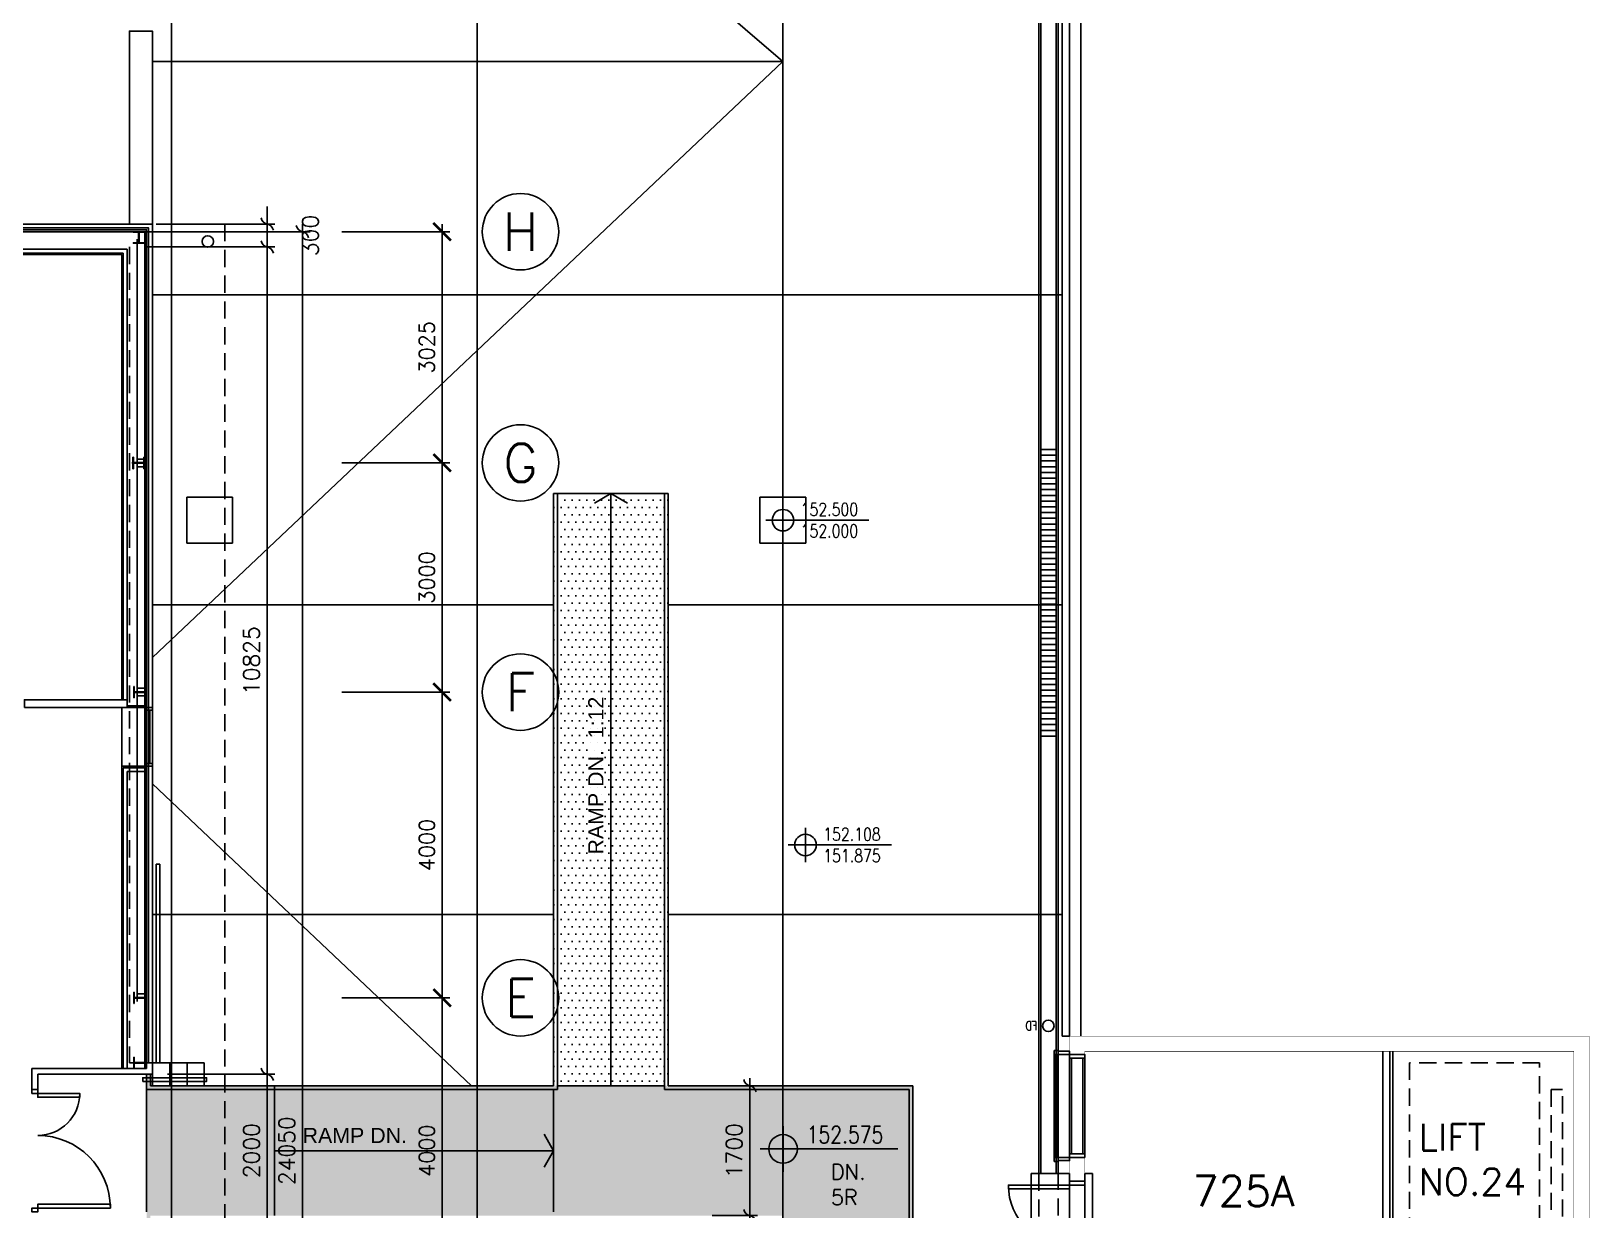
# Model space of a CAD drawing. Header units: millimetres. Extents: x -68474 to 336725, y -113450 to 40976.
# Drawn here: x 188163 to 208494, y -75025 to -59600 of the extents above; entities that cross this region are included whole.
import ezdxf
from ezdxf.enums import TextEntityAlignment as Align

# ---------------------------------------------------------------- set-up
doc = ezdxf.new("R2010")
doc.units = ezdxf.units.MM
doc.header["$LTSCALE"] = 900
for name, pattern in [('s5152a$0$DASHDOT', [1, 0.5, -0.25, 0, -0.25]), ('s5152a$0$DASHED2', [0.375, 0.25, -0.125]), ('s5152a$0$DASHEDX2', [1.5, 1, -0.5]), ('s5152a$0$DOT-CEN5', [2, 1, -0.5, 0, -0.5]), ('s5152a$0$HIDDEN', [0.375, 0.25, -0.125])]:
    doc.linetypes.add(name, pattern=pattern)
for name, color, linetype in [('s5152a$0$11', 7, 'Continuous'), ('s5152a$0$23', 7, 'Continuous'), ('s5152a$0$25', 7, 'Continuous'), ('s5152a$0$30', 7, 'Continuous'), ('s5152a$0$35', 7, 'Continuous'), ('s5152a$0$42', 7, 'Continuous'), ('s5152a$0$45', 7, 'Continuous'), ('s5152a$0$7', 7, 'Continuous'), ('s5152a$0$DIM', 2, 'Continuous'), ('s5152a$0$dry-part', 2, 'Continuous'), ('s5152a$0$FOOT', 1, 's5152a$0$DASHEDX2'), ('s5152a$0$GRID', 1, 's5152a$0$DOT-CEN5'), ('s5152a$0$hrail', 3, 'Continuous'), ('s5152a$0$int_part', 7, 'Continuous'), ('s5152a$0$new-lysc', 4, 'Continuous'), ('s5152a$0$new_plat', 9, 'Continuous'), ('s5152a$0$new_win', 1, 'Continuous'), ('s5152a$0$PlatformBeam', 7, 'Continuous'), ('s5152a$0$POST', 3, 'Continuous'), ('s5152a$0$ROOM-NO', 4, 'Continuous'), ('s5152a$0$st-plat_hat', 251, 'Continuous'), ('s5152a$0$st_col', 7, 's5152a$0$HIDDEN'), ('s5152a$0$STEP', 15, 'Continuous'), ('s5152a$0$upstand', 1, 'Continuous'), ('s5152a$0$WALL', 1, 'Continuous')]:
    doc.layers.add(name, color=color, linetype=linetype)
doc.styles.add('s5152a$0$STANDARD', font='SIMPLEX')
doc.styles.add('s5152a$0$TENDERDWG', font='arial.ttf')
doc.dimstyles.new('s5152a$0$100', dxfattribs={"dimscale": 100, "dimtxt": 2, "dimasz": 2.3, "dimexe": 1, "dimexo": 2, "dimgap": 1, "dimtad": 1, "dimtoh": 1, "dimdec": 0, "dimzin": 0, "dimdsep": 46, "dimtxsty": 's5152a$0$STANDARD', "dimblk": 's5152a$0$_ArchTick', "dimcen": 2.5, "dimdle": 1, "dimclrt": 2, "dimadec": 0, "dimazin": 0, "dimtfac": 1, "dimtdec": 0, "dimtmove": 2, "dimatfit": 3, "dimfxl": 1, "dimtolj": 1, "dimtzin": 0, "dimarcsym": 0})
doc.dimstyles.new('s5152a$0$Standard-100', dxfattribs={"dimscale": 100, "dimtxt": 2.1, "dimasz": 2.3, "dimexe": 1, "dimexo": 2, "dimgap": 1, "dimtad": 1, "dimdec": 0, "dimzin": 0, "dimdsep": 46, "dimtxsty": 's5152a$0$STANDARD', "dimblk": 's5152a$0$_Integral', "dimcen": 2, "dimdle": 1, "dimadec": 0, "dimazin": 0, "dimtfac": 1, "dimtdec": 0, "dimtmove": 2, "dimatfit": 0, "dimfxl": 1, "dimtolj": 1, "dimtzin": 0, "dimarcsym": 0})
pattern_1 = [(0, (0, 0), (48.125, 96.25), [0, -96.25])]

# ---------------------------------------------------------------- blocks, each defined once
blk = doc.blocks.new('s5152a$0$D1700A')
at = {"layer": 's5152a$0$30', "color": 14, "linetype": 'Continuous'}
for points in [[(0, 0), (0.05, 0), (0.05, 1), (0.1, 1), (0.1, 0.2), (0, 0.2), (0, 0)], [(1.7, 0), (1.65, 0), (1.65, 1), (1.6, 1), (1.6, 0.2), (1.7, 0.2), (1.7, 0)]]:
    blk.add_lwpolyline(points, dxfattribs=at)
for centre, start, end in [((0.05, 0.2), 0, 90), ((1.650003, 0.2), 90, 180)]:
    blk.add_arc(centre, 0.800001, start, end, dxfattribs=at)
blk = doc.blocks.new('s5152a$0$WGUARD')
at = {"layer": 's5152a$0$23', "color": 14, "linetype": 'Continuous'}
for points in [[(-0.7249, 0.15), (0.7251, 0.15), (0.7251, 0.2), (-0.7249, 0.2)], [(-0.7249, 0.15), (-0.6749, 0.15), (-0.6749, 0.2), (-0.7249, 0.2)], [(-0.6749, 0.15), (-0.7149, 0.15), (-0.7149, 0), (-0.6749, 0)], [(-0.6749, 0.17), (0.6751, 0.17), (0.6751, 0.18), (-0.6749, 0.18)], [(0.7251, 0.15), (0.6751, 0.15), (0.6751, 0.2), (0.7251, 0.2)], [(0.6751, 0.15), (0.7151, 0.15), (0.7151, 0), (0.6751, 0)]]:
    blk.add_lwpolyline(points, close=True, dxfattribs=at)
blk = doc.blocks.new('s5152a$0$FD')
at = {"layer": 's5152a$0$45', "color": 10, "linetype": 'Continuous'}
blk.add_circle((0, 0), 0.1, dxfattribs=at)
at = {"layer": 's5152a$0$45', "color": 10, "linetype": 'Continuous', "style": 's5152a$0$STANDARD', "width": 0.8}
blk.add_text('FD', height=0.15, dxfattribs=at).set_placement((0.2, -0.075))
blk = doc.blocks.new('s5152a$0$AA2D1401')
at = {"color": 2, "linetype": 'Continuous'}
blk.add_circle((0, 0), 5, dxfattribs=at)
at = {"color": 3, "style": 's5152a$0$STANDARD'}
blk.add_attdef('CN', text='', height=5, dxfattribs=at).set_placement((0, 0), align=Align.MIDDLE)
blk = doc.blocks.new('s5152a$0$_Integral')
at = {"color": 0, "linetype": 'ByBlock', "lineweight": -2}
for centre, start, end in [((0.445, -0.091), 102, 168), ((-0.445, 0.091), 282, 348)]:
    blk.add_arc(centre, 0.454, start, end, dxfattribs=at)
blk = doc.blocks.new('*D380')
at = {"layer": 's5152a$0$DIM', "color": 0, "linetype": 'Continuous', "lineweight": -2, "transparency": 16777216}
for p, q in [((191253, -75350), (191253, -73150)), ((189950, -73250), (191353, -73250)), ((189950, -75250), (191353, -75250))]:
    blk.add_line(p, q, dxfattribs=at)
at = {"layer": 's5152a$0$DIM', "color": 0, "linetype": 'Continuous', "lineweight": -2, "transparency": 16777216, "xscale": 230, "yscale": 230, "zscale": 230}
for p, rotation in [((191253, -73250), 90), ((191253, -75250), 270)]:
    blk.add_blockref('s5152a$0$_Integral', p, dxfattribs=dict(at, rotation=rotation))
at = {"layer": 's5152a$0$DIM', "color": 0, "linetype": 'Continuous', "transparency": 16777216, "insert": (191048, -74250), "char_height": 210, "attachment_point": 5, "rotation": 90, "style": 's5152a$0$STANDARD'}
blk.add_mtext('\\A1;2000', dxfattribs=at)
blk = doc.blocks.new('*D381')
at = {"layer": 's5152a$0$DIM', "color": 0, "linetype": 'Continuous', "lineweight": -2, "transparency": 16777216}
for p, q in [((191253, -73350), (191253, -62325)), ((189650, -62425), (191353, -62425)), ((189950, -73250), (191353, -73250))]:
    blk.add_line(p, q, dxfattribs=at)
at = {"layer": 's5152a$0$DIM', "color": 0, "linetype": 'Continuous', "lineweight": -2, "transparency": 16777216, "xscale": 230, "yscale": 230, "zscale": 230}
for p, rotation in [((191253, -62425), 90), ((191253, -73250), 270)]:
    blk.add_blockref('s5152a$0$_Integral', p, dxfattribs=dict(at, rotation=rotation))
at = {"layer": 's5152a$0$DIM', "color": 0, "linetype": 'Continuous', "transparency": 16777216, "insert": (191048, -67838), "char_height": 210, "attachment_point": 5, "rotation": 90, "style": 's5152a$0$STANDARD'}
blk.add_mtext('\\A1;10825', dxfattribs=at)
blk = doc.blocks.new('*D382')
at = {"layer": 's5152a$0$DIM', "color": 0, "linetype": 'Continuous', "lineweight": -2, "transparency": 16777216}
for p, q in [((191253, -62125), (191253, -61895)), ((189950, -62125), (191353, -62125)), ((191253, -62425), (191253, -62125)), ((189650, -62425), (191353, -62425)), ((191253, -62425), (191253, -62655))]:
    blk.add_line(p, q, dxfattribs=at)
at = {"layer": 's5152a$0$DIM', "color": 0, "linetype": 'Continuous', "lineweight": -2, "transparency": 16777216, "xscale": 230, "yscale": 230, "zscale": 230}
for p, rotation in [((191253, -62125), 270), ((191253, -62425), 90)]:
    blk.add_blockref('s5152a$0$_Integral', p, dxfattribs=dict(at, rotation=rotation))
at = {"layer": 's5152a$0$DIM', "color": 0, "linetype": 'Continuous', "transparency": 16777216, "insert": (191818, -62275), "char_height": 210, "attachment_point": 5, "rotation": 90, "style": 's5152a$0$STANDARD'}
blk.add_mtext('\\A1;300', dxfattribs=at)
blk = doc.blocks.new('*D383')
at = {"layer": 's5152a$0$DIM', "color": 0, "lineweight": -2, "transparency": 16777216}
for p, q in [((191714, -62125), (191714, -86375)), ((189509, -62225), (191814, -62225)), ((189509, -86275), (191814, -86275))]:
    blk.add_line(p, q, dxfattribs=at)
at = {"layer": 's5152a$0$DIM', "color": 0, "lineweight": -2, "transparency": 16777216, "xscale": 230, "yscale": 230, "zscale": 230}
for p, rotation in [((191714, -62225), 90), ((191714, -86275), 270)]:
    blk.add_blockref('s5152a$0$_Integral', p, dxfattribs=dict(at, rotation=rotation))
at = {"layer": 's5152a$0$DIM', "color": 0, "transparency": 16777216, "insert": (191509, -74250), "char_height": 210, "attachment_point": 5, "rotation": 90, "style": 's5152a$0$STANDARD'}
blk.add_mtext('\\A1;24050', dxfattribs=at)
blk = doc.blocks.new('s5152a$0$_ArchTick')
at = {"color": 0, "linetype": 'ByBlock', "const_width": 0.15}
blk.add_lwpolyline([(-0.5, -0.5), (0.5, 0.5)], dxfattribs=at)
blk = doc.blocks.new('*D384')
at = {"layer": 's5152a$0$GRID', "color": 0, "linetype": 'Continuous', "lineweight": -2, "transparency": 16777216}
for p, q in [((193541, -65350), (193541, -62125)), ((192230, -62225), (193641, -62225)), ((192230, -65250), (193641, -65250))]:
    blk.add_line(p, q, dxfattribs=at)
at = {"layer": 's5152a$0$GRID', "color": 0, "linetype": 'Continuous', "lineweight": -2, "transparency": 16777216, "xscale": 230, "yscale": 230, "zscale": 230}
for p, rotation in [((193541, -62225), 90), ((193541, -65250), 270)]:
    blk.add_blockref('s5152a$0$_ArchTick', p, dxfattribs=dict(at, rotation=rotation))
at = {"layer": 's5152a$0$GRID', "color": 2, "linetype": 'Continuous', "transparency": 16777216, "insert": (193341, -63738), "char_height": 200, "attachment_point": 5, "rotation": 90, "style": 's5152a$0$STANDARD'}
blk.add_mtext('\\A1;3025', dxfattribs=at)
blk = doc.blocks.new('*D385')
at = {"layer": 's5152a$0$GRID', "color": 0, "linetype": 'Continuous', "lineweight": -2, "transparency": 16777216}
for p, q in [((192230, -65250), (193641, -65250)), ((193541, -65150), (193541, -68350)), ((192230, -68250), (193641, -68250))]:
    blk.add_line(p, q, dxfattribs=at)
at = {"layer": 's5152a$0$GRID', "color": 0, "linetype": 'Continuous', "lineweight": -2, "transparency": 16777216, "xscale": 230, "yscale": 230, "zscale": 230}
for p, rotation in [((193541, -65250), 90), ((193541, -68250), 270)]:
    blk.add_blockref('s5152a$0$_ArchTick', p, dxfattribs=dict(at, rotation=rotation))
at = {"layer": 's5152a$0$GRID', "color": 2, "linetype": 'Continuous', "transparency": 16777216, "insert": (193341, -66750), "char_height": 200, "attachment_point": 5, "rotation": 90, "style": 's5152a$0$STANDARD'}
blk.add_mtext('\\A1;3000', dxfattribs=at)
blk = doc.blocks.new('*D386')
at = {"layer": 's5152a$0$GRID', "color": 0, "linetype": 'Continuous', "lineweight": -2, "transparency": 16777216}
for p, q in [((192230, -68250), (193641, -68250)), ((193541, -68150), (193541, -72350)), ((192230, -72250), (193641, -72250))]:
    blk.add_line(p, q, dxfattribs=at)
at = {"layer": 's5152a$0$GRID', "color": 0, "linetype": 'Continuous', "lineweight": -2, "transparency": 16777216, "xscale": 230, "yscale": 230, "zscale": 230}
for p, rotation in [((193541, -68250), 90), ((193541, -72250), 270)]:
    blk.add_blockref('s5152a$0$_ArchTick', p, dxfattribs=dict(at, rotation=rotation))
at = {"layer": 's5152a$0$GRID', "color": 2, "linetype": 'Continuous', "transparency": 16777216, "insert": (193341, -70250), "char_height": 200, "attachment_point": 5, "rotation": 90, "style": 's5152a$0$STANDARD'}
blk.add_mtext('\\A1;4000', dxfattribs=at)
blk = doc.blocks.new('*D387')
at = {"layer": 's5152a$0$GRID', "color": 0, "linetype": 'Continuous', "lineweight": -2, "transparency": 16777216}
for p, q in [((193541, -72150), (193541, -76350)), ((192230, -72250), (193641, -72250)), ((192230, -76250), (193641, -76250))]:
    blk.add_line(p, q, dxfattribs=at)
at = {"layer": 's5152a$0$GRID', "color": 0, "linetype": 'Continuous', "lineweight": -2, "transparency": 16777216, "xscale": 230, "yscale": 230, "zscale": 230}
for p, rotation in [((193541, -72250), 90), ((193541, -76250), 270)]:
    blk.add_blockref('s5152a$0$_ArchTick', p, dxfattribs=dict(at, rotation=rotation))
at = {"layer": 's5152a$0$GRID', "color": 2, "linetype": 'Continuous', "transparency": 16777216, "insert": (193341, -74250), "char_height": 200, "attachment_point": 5, "rotation": 90, "style": 's5152a$0$STANDARD'}
blk.add_mtext('\\A1;4000', dxfattribs=at)
blk = doc.blocks.new('*D391')
at = {"layer": 's5152a$0$GRID', "color": 0, "linetype": 'Continuous', "lineweight": -2, "transparency": 16777216}
for p, q in [((193541, -72150), (193541, -76350)), ((192230, -72250), (193641, -72250)), ((192230, -76250), (193641, -76250))]:
    blk.add_line(p, q, dxfattribs=at)
at = {"layer": 's5152a$0$GRID', "color": 0, "linetype": 'Continuous', "lineweight": -2, "transparency": 16777216, "xscale": 230, "yscale": 230, "zscale": 230}
for p, rotation in [((193541, -72250), 90), ((193541, -76250), 270)]:
    blk.add_blockref('s5152a$0$_ArchTick', p, dxfattribs=dict(at, rotation=rotation))
at = {"layer": 's5152a$0$GRID', "color": 2, "linetype": 'Continuous', "transparency": 16777216, "insert": (193341, -74250), "char_height": 200, "attachment_point": 5, "rotation": 90, "style": 's5152a$0$STANDARD'}
blk.add_mtext('\\A1;4000', dxfattribs=at)
blk = doc.blocks.new('*D392')
at = {"layer": 's5152a$0$new_plat', "color": 0, "lineweight": -2, "transparency": 16777216}
for p, q in [((197568, -75200), (197568, -73300)), ((197074, -73400), (197668, -73400)), ((197074, -75100), (197668, -75100))]:
    blk.add_line(p, q, dxfattribs=at)
at = {"layer": 's5152a$0$new_plat', "color": 0, "lineweight": -2, "transparency": 16777216, "xscale": 230, "yscale": 230, "zscale": 230}
for p, rotation in [((197568, -73400), 90), ((197568, -75100), 270)]:
    blk.add_blockref('s5152a$0$_Integral', p, dxfattribs=dict(at, rotation=rotation))
at = {"layer": 's5152a$0$new_plat', "color": 0, "transparency": 16777216, "insert": (197363, -74250), "char_height": 210, "attachment_point": 5, "rotation": 90, "style": 's5152a$0$STANDARD'}
blk.add_mtext('\\A1;1700', dxfattribs=at)

msp = doc.modelspace()

# ---------------------------------------------------------------- hatches: boundary and pattern name
at = {"layer": 's5152a$0$st-plat_hat'}
h = msp.add_hatch(dxfattribs=at)
h.set_pattern_fill('DOTS', color=256, scale=1540, style=0)
h.set_pattern_definition(pattern_1)
h.paths.add_polyline_path([(195000.41332, -73400.25098), (196500.41332, -73400.25098), (196500.41332, -65650.25098), (195000.41332, -65650.25098)])
h = msp.add_hatch(dxfattribs=at)
h.set_pattern_fill('DOTS', color=256, scale=1540, style=0)
h.set_pattern_definition(pattern_1)
h.paths.add_polyline_path([(195000.41332, -73400.25098), (196500.41332, -73400.25098), (196500.41332, -65650.25098), (195000.41332, -65650.25098)])
h = msp.add_hatch(dxfattribs=at)
h.set_pattern_fill('DOTS', color=256, scale=1540, style=0)
h.set_pattern_definition(pattern_1)
h.paths.add_polyline_path([(189675.31332, -73250.25098), (189675.31332, -75250.25098), (189725.31332, -75250.25098), (189725.31332, -75100.25098), (198000.41332, -75100.25098), (198000.41332, -76100.25098), (199700.41332, -76100.25098), (199700.41332, -73400.25098), (189725.31332, -73400.25098), (189725.31332, -73250.25098)])

# ---------------------------------------------------------------- linework, layer by layer
at = {"color": 1, "linetype": 's5152a$0$DASHDOT', "ltscale": 0.1}
for p, q in [((189481.9376, -65250.25098), (189656.93641, -65250.25098)), ((189671.98007, -68250.25098), (189496.98127, -68250.25098)), ((189671.98007, -72250.25098), (189496.98127, -72250.25098)), ((189671.98007, -73100.25098), (189496.98127, -73100.25098))]:
    msp.add_line(p, q, dxfattribs=at)
at = {"layer": 's5152a$0$11', "color": 14, "linetype": 'Continuous', "const_width": 5}
msp.add_lwpolyline([(208349.8, -77844.9), (208549.8, -77845), (208549.8, -72750), (201749.8, -72749.8), (201749.8, -72989.8), (201949.8, -72989.8), (201949.8, -72949.8), (208349.8, -72950), (208349.8, -76350), (201749.8, -76350), (201749.8, -76900), (201949.8, -76900), (201949.8, -76550), (208349.8, -76550), (208349.8, -77844.9)], dxfattribs=at)
msp.add_lwpolyline([(201750, -74650), (201950, -74650), (201950, -74339.8), (201750, -74339.8)], close=True, dxfattribs=at)
at = {"layer": 's5152a$0$23', "color": 2, "linetype": 'Continuous'}
msp.add_line((201900, -72749.8), (201900, -49575), dxfattribs=at)
msp.add_lwpolyline([(201750, -49575), (201655, -49575), (201655, -72749.8), (201750, -72749.8)], close=True, dxfattribs=at)
at = {"layer": 's5152a$0$23', "color": 14, "linetype": 'Continuous'}
for points in [[(201950, -73039.8), (201750, -73039.8), (201750, -72989.8), (201950, -72989.8)], [(201750, -74289.8), (201950, -74289.8), (201950, -73039.8), (201750, -73039.8)], [(201775, -74289.8), (201925, -74289.8), (201925, -73039.8), (201775, -73039.8)], [(201950, -74339.8), (201750, -74339.8), (201750, -74289.8), (201950, -74289.8)]]:
    msp.add_lwpolyline(points, close=True, dxfattribs=at)
at = {"layer": 's5152a$0$25', "color": 10, "linetype": 'Continuous'}
for p, q in [((205850, -72950), (205850, -75560)), ((205940, -75535), (205940, -72949.9)), ((205980, -75535), (205980, -72949.9))]:
    msp.add_line(p, q, dxfattribs=at)
at = {"layer": 's5152a$0$25', "color": 4, "linetype": 'Continuous'}
for points in [[(201749.8, -76450), (201250, -76450), (201250, -74550), (201749.8, -74550)], [(201950, -74550), (202050, -74550), (202050, -76350), (201950, -76350)]]:
    msp.add_lwpolyline(points, close=True, dxfattribs=at)
at = {"layer": 's5152a$0$25'}
msp.add_circle((190474.87515, -62352.77069), 75, dxfattribs=at)
at = {"layer": 's5152a$0$35', "color": 1, "linetype": 'Continuous'}
for p, q in [((198000.51332, -65775.45128), (198000.51332, -66225.45068)), ((199125.51182, -66000.45098), (197775.51362, -66000.45098)), ((198295.71332, -70024.75128), (198295.71332, -70474.75068)), ((199420.71182, -70249.75098), (198070.71362, -70249.75098)), ((198002.14741, -73927.48956), (198002.14741, -74527.48836)), ((199502.14441, -74227.48896), (197702.14801, -74227.48896))]:
    msp.add_line(p, q, dxfattribs=at)
for centre, major_axis in [((198000.51332, -66000.45098), (99.43676, 99.43676)), ((198295.71332, -70249.75098), (99.43676, 99.43676)), ((198002.14741, -74227.48896), (132.58226, 132.58226))]:
    msp.add_ellipse(centre, major_axis=major_axis, ratio=1, start_param=5.4977871438, end_param=11.780972451, dxfattribs=at)
at = {"layer": 's5152a$0$42', "color": 14, "linetype": 's5152a$0$HIDDEN'}
for points in [[(207900, -73100), (206200, -73100), (206200, -76200), (207900, -76200)], [(208200, -73450), (208050, -73450), (208050, -75450), (208200, -75450)]]:
    msp.add_lwpolyline(points, close=True, dxfattribs=at)
at = {"layer": 's5152a$0$45', "color": 8, "linetype": 'Continuous'}
for p in [(196638.51127, -58825), (189750, -67797.84911)]:
    msp.add_line(p, (197999.9, -59999.9), dxfattribs=at)
at = {"layer": 's5152a$0$45', "color": 14, "linetype": 'Continuous'}
msp.add_line((198000.1, -59999.9), (189750, -59999.9), dxfattribs=at)
for points in [[(201350, -51075), (201350, -74550)], [(201375, -51075), (201375, -74550)], [(201575, -74550), (201575, -51075)], [(201600, -74550), (201600, -51075)], [(189750, -69451.95089), (193927.13432, -73400.25098)]]:
    msp.add_lwpolyline(points, dxfattribs=at)
for points in [[(201575, -65075), (201375, -65075), (201375, -65150), (201575, -65150)], [(201575, -65150), (201375, -65150), (201375, -65225), (201575, -65225)], [(201575, -65225), (201375, -65225), (201375, -65300), (201575, -65300)], [(201575, -65300), (201375, -65300), (201375, -65375), (201575, -65375)], [(201575, -65375), (201375, -65375), (201375, -65450), (201575, -65450)], [(201575, -65450), (201375, -65450), (201375, -65525), (201575, -65525)], [(201575, -65525), (201375, -65525), (201375, -65600), (201575, -65600)], [(201575, -65600), (201375, -65600), (201375, -65675), (201575, -65675)], [(201575, -65675), (201375, -65675), (201375, -65750), (201575, -65750)], [(201575, -65750), (201375, -65750), (201375, -65825), (201575, -65825)], [(201575, -65825), (201375, -65825), (201375, -65900), (201575, -65900)], [(201575, -65900), (201375, -65900), (201375, -65975), (201575, -65975)], [(201575, -65975), (201375, -65975), (201375, -66050), (201575, -66050)], [(201575, -66050), (201375, -66050), (201375, -66125), (201575, -66125)], [(201575, -66125), (201375, -66125), (201375, -66200), (201575, -66200)], [(201575, -66200), (201375, -66200), (201375, -66275), (201575, -66275)], [(201575, -66275), (201375, -66275), (201375, -66350), (201575, -66350)], [(201575, -66350), (201375, -66350), (201375, -66425), (201575, -66425)], [(201575, -66425), (201375, -66425), (201375, -66500), (201575, -66500)], [(201575, -66500), (201375, -66500), (201375, -66575), (201575, -66575)], [(201575, -66575), (201375, -66575), (201375, -66650), (201575, -66650)], [(201575, -66650), (201375, -66650), (201375, -66725), (201575, -66725)], [(201575, -66725), (201375, -66725), (201375, -66800), (201575, -66800)], [(201575, -66800), (201375, -66800), (201375, -66875), (201575, -66875)], [(201575, -66875), (201375, -66875), (201375, -66950), (201575, -66950)], [(201575, -66950), (201375, -66950), (201375, -67025), (201575, -67025)], [(201575, -67025), (201375, -67025), (201375, -67100), (201575, -67100)], [(201575, -67100), (201375, -67100), (201375, -67175), (201575, -67175)], [(201575, -67175), (201375, -67175), (201375, -67250), (201575, -67250)], [(201575, -67250), (201375, -67250), (201375, -67325), (201575, -67325)], [(201575, -67325), (201375, -67325), (201375, -67400), (201575, -67400)], [(201575, -67400), (201375, -67400), (201375, -67475), (201575, -67475)], [(201575, -67475), (201375, -67475), (201375, -67550), (201575, -67550)], [(201575, -67550), (201375, -67550), (201375, -67625), (201575, -67625)], [(201575, -67625), (201375, -67625), (201375, -67700), (201575, -67700)], [(201575, -67700), (201375, -67700), (201375, -67775), (201575, -67775)], [(201575, -67775), (201375, -67775), (201375, -67850), (201575, -67850)], [(201575, -67850), (201375, -67850), (201375, -67925), (201575, -67925)], [(201575, -67925), (201375, -67925), (201375, -68000), (201575, -68000)], [(201575, -68000), (201375, -68000), (201375, -68075), (201575, -68075)], [(201575, -68075), (201375, -68075), (201375, -68150), (201575, -68150)], [(201575, -68150), (201375, -68150), (201375, -68225), (201575, -68225)], [(201575, -68225), (201375, -68225), (201375, -68300), (201575, -68300)], [(201575, -68300), (201375, -68300), (201375, -68375), (201575, -68375)], [(201575, -68375), (201375, -68375), (201375, -68450), (201575, -68450)], [(201575, -68450), (201375, -68450), (201375, -68525), (201575, -68525)], [(201575, -68525), (201375, -68525), (201375, -68600), (201575, -68600)], [(201575, -68600), (201375, -68600), (201375, -68675), (201575, -68675)], [(201575, -68675), (201375, -68675), (201375, -68750), (201575, -68750)], [(201575, -68750), (201375, -68750), (201375, -68825), (201575, -68825)]]:
    msp.add_lwpolyline(points, close=True, dxfattribs=at)
at = {"layer": 's5152a$0$45', "color": 14, "linetype": 's5152a$0$HIDDEN'}
msp.add_lwpolyline([(201350, -76450), (201600, -76450), (201600, -74550), (201350, -74550)], close=True, dxfattribs=at)
at = {"layer": 's5152a$0$7', "color": 10, "linetype": 'Continuous'}
for p, q in [((190000.1, -43170), (190000.1, -111750)), ((194000.1, -58825), (194000.1, -111750)), ((198000.1, -58825), (198000.1, -111750)), ((189750, -63053.2), (201650, -63053.2)), ((189750, -67107.1), (195000.41332, -67107.1)), ((196500.41332, -67107.1), (201650, -67107.1)), ((189750, -71161), (195000.41332, -71161)), ((196500.41332, -71161), (201650, -71161))]:
    msp.add_line(p, q, dxfattribs=at)
at = {"layer": 's5152a$0$dry-part'}
for p, q in [((176950.2312, -62505.25098), (189370.31332, -62505.25098)), ((189350.31332, -62525.25098), (176970.2312, -62525.25098)), ((189350.31332, -68350.25098), (189350.31332, -62525.25098)), ((189370.31332, -62505.25098), (189370.31332, -68350.25098)), ((189675.31332, -68430.25098), (189420.31332, -68430.25098)), ((189675.31332, -69220.25098), (189350.31332, -69220.25098)), ((189350.31332, -69220.25098), (189350.31332, -73175.25098)), ((189370.31332, -69240.25098), (189370.31332, -73175.25098)), ((189675.31332, -69240.25098), (189370.31332, -69240.25098))]:
    msp.add_line(p, q, dxfattribs=at)
msp.add_lwpolyline([(189675.31332, -68450.25098), (189420.31332, -68450.25098)], dxfattribs=at)
at = {"layer": 's5152a$0$FOOT'}
for p, q in [((189750, -62124.8), (189750, -73099.8)), ((189750.31332, -62125.25098), (189750.31332, -73100.25098))]:
    msp.add_line(p, q, dxfattribs=at)
at = {"layer": 's5152a$0$FOOT', "linetype": 'Continuous'}
msp.add_line((189450.31332, -73100.25098), (189750.31332, -73100.25098), dxfattribs=at)
at = {"layer": 's5152a$0$hrail', "color": 1}
msp.add_lwpolyline([(189624.05644, -73343.23334), (190459.71215, -73343.23334), (190459.71215, -73295.23334), (189624.05644, -73295.23334)], close=True, dxfattribs=at)
at = {"layer": 's5152a$0$int_part', "color": 1}
for p, q in [((170630.31332, -62455.25098), (189420.31332, -62455.25098)), ((189420.31332, -62455.25098), (189420.31332, -68350.25098)), ((189350.31332, -68450.25098), (189350.31332, -69220.25098)), ((189420.31332, -69290.25098), (189420.31332, -73175.25098)), ((189675.31332, -69290.25098), (189420.31332, -69290.25098))]:
    msp.add_line(p, q, dxfattribs=at)
at = {"layer": 's5152a$0$int_part'}
msp.add_lwpolyline([(188075.63542, -68450.25098), (189420.31332, -68450.25098), (189420.31332, -68350.25098), (188075.63542, -68350.25098)], close=True, dxfattribs=at)
at = {"layer": 's5152a$0$new-lysc'}
for p, q in [((189750.31332, -62125.25098), (177000.31332, -62125.25098)), ((189675.31332, -62200.25098), (177000.31332, -62200.25098)), ((189675.31332, -69220.25098), (189750.31332, -69220.25098)), ((189675.31332, -73175.25098), (189675.31332, -69220.25098)), ((189750.31332, -69220.25098), (189750.31332, -73250.25098)), ((188175.31332, -73450.25098), (188175.31332, -73175.25098)), ((188175.31332, -73450.25098), (188175.31332, -73175.25098)), ((188175.31332, -73175.25098), (189675.31332, -73175.25098)), ((189675.31332, -73175.25098), (188575.31332, -73175.25098)), ((188250.31332, -73450.25098), (188250.31332, -73250.25098)), ((189750.31332, -73250.25098), (188250.31332, -73250.25098)), ((188250.31332, -73250.25098), (188250.31332, -73450.25098)), ((189750.31332, -73250.25098), (188650.31332, -73250.25098)), ((188250.31332, -73450.25098), (188175.31332, -73450.25098)), ((188250.31332, -73450.25098), (188175.31332, -73450.25098))]:
    msp.add_line(p, q, dxfattribs=at)
at = {"layer": 's5152a$0$new-lysc', "linetype": 's5152a$0$HIDDEN'}
for q in [(189750.31332, -62125.25098), (190700.31332, -75400.25098)]:
    msp.add_line((190700.31332, -62125.25098), q, dxfattribs=at)
at = {"layer": 's5152a$0$new-lysc'}
msp.add_lwpolyline([(189675.31332, -68450.25098), (189675.31332, -62200.25098), (177000.31332, -62200.25098), (170375.31332, -62200.25098), (170375.31332, -72725.25098), (170275.31332, -72725.25098), (170275.31332, -72650.25098), (170300.31332, -72650.25098), (170300.31332, -62125.25098), (189750.31332, -62125.25098), (189750.31332, -68450.25098), (189675.31332, -68450.25098)], dxfattribs=at)
at = {"layer": 's5152a$0$new-lysc', "color": 1}
for points in [[(188250.31332, -73450.25098), (188175.31332, -73450.25098), (188175.31332, -73500.25098), (188250.31332, -73500.25098)], [(188250.31332, -75000.25098), (188175.31332, -75000.25098), (188175.31332, -75050.25098), (188250.31332, -75050.25098)]]:
    msp.add_lwpolyline(points, close=True, dxfattribs=at)
at = {"layer": 's5152a$0$new_plat'}
for p, q in [((195000.41332, -65650.25098), (195000.41332, -73400.25098)), ((195050.41332, -65650.25098), (195050.41332, -73450.25098)), ((195750.41332, -65650.25098), (195533.90696, -65775.25098)), ((195750.41332, -65650.25098), (195533.90696, -65775.25098)), ((195750.41332, -65650.25098), (195966.91967, -65775.25098)), ((195750.41332, -65650.25098), (195966.91967, -65775.25098)), ((196450.41332, -65650.25098), (196450.41332, -73450.25098)), ((196450.41332, -65650.25098), (196450.41332, -73450.25098)), ((196500.41332, -65650.25098), (196500.41332, -73400.25098)), ((196500.41332, -65650.25098), (196500.41332, -73400.25098)), ((189675.31332, -73250.25098), (189675.31332, -73450.25098)), ((189725.31332, -73250.25098), (189725.31332, -73400.25098)), ((189675.31332, -73450.25098), (195050.41332, -73450.25098)), ((189725.31332, -73400.25098), (195000.41332, -73400.25098)), ((199650.41332, -73450.25098), (196450.41332, -73450.25098)), ((199700.41332, -73400.25098), (196500.41332, -73400.25098)), ((199650.41332, -73450.25098), (199650.41332, -76100.25098)), ((199700.41332, -73400.25098), (199700.41332, -76100.25098)), ((195000.41332, -74250.25098), (194875.41332, -74033.74462)), ((195000.41332, -74250.25098), (194875.41332, -74466.75733))]:
    msp.add_line(p, q, dxfattribs=at)
at = {"layer": 's5152a$0$new_plat', "color": 1}
for p, q in [((196500.41332, -65650.25098), (195000.41332, -65650.25098)), ((196500.41332, -65650.25098), (195000.41332, -65650.25098)), ((195750.41332, -65650.25098), (195750.41332, -73400.25098)), ((195750.41332, -65650.25098), (195750.41332, -73400.25098)), ((189675.31332, -73450.25098), (189675.31332, -75050.25098)), ((191350.31332, -75100.25098), (191350.31332, -73400.25098)), ((195000.41332, -73450.25098), (195000.41332, -75050.25098)), ((196450.41332, -73400.25098), (195050.41332, -73400.25098)), ((195000.41332, -74250.25098), (191350.31332, -74250.25098))]:
    msp.add_line(p, q, dxfattribs=at)
at = {"layer": 's5152a$0$new_win'}
for p, q in [((189675.31332, -69185.25098), (189675.31332, -68485.25098)), ((189706.81332, -69185.25098), (189706.81332, -68485.25098)), ((189718.81332, -69185.25098), (189718.81332, -68485.25098)), ((189750.31332, -69185.25098), (189750.31332, -68485.25098))]:
    msp.add_line(p, q, dxfattribs=at)
for points in [[(189675.31332, -68450.25098), (189750.31332, -68450.25098), (189750.31332, -68485.25098), (189675.31332, -68485.25098)], [(189675.31332, -69185.25098), (189750.31332, -69185.25098), (189750.31332, -69220.25098), (189675.31332, -69220.25098)]]:
    msp.add_lwpolyline(points, close=True, dxfattribs=at)
at = {"layer": 's5152a$0$PlatformBeam'}
for p, q in [((189550, -62324.8), (189550, -65199.8)), ((189650, -62324.8), (189650, -68199.8)), ((189550, -65299.8), (189550, -68199.8)), ((189550, -68299.8), (189550, -72199.8)), ((189650, -68299.8), (189650, -72199.8)), ((189850, -70499.8), (189800, -70499.8)), ((189800, -70499.8), (189800, -73099.8)), ((189850, -73099.8), (189850, -70499.8))]:
    msp.add_line(p, q, dxfattribs=at)
at = {"layer": 's5152a$0$PlatformBeam', "linetype": 's5152a$0$DASHED2'}
msp.add_line((189450, -62424.8), (189450, -73099.8), dxfattribs=at)
at = {"layer": 's5152a$0$PlatformBeam', "linetype": 'Continuous'}
for p, q in [((189650, -65199.8), (189550, -65199.8)), ((189550, -65299.8), (189550, -65199.8)), ((189550, -65199.8), (189650, -65199.8)), ((189550, -65299.8), (189550, -65199.8)), ((189650, -65299.8), (189550, -65299.8)), ((189650, -65299.8), (189550, -65299.8)), ((189650, -68199.8), (189550, -68199.8)), ((189550, -68299.8), (189550, -68199.8)), ((189550, -68199.8), (189650, -68199.8)), ((189550, -68299.8), (189550, -68199.8)), ((189650, -68299.8), (189550, -68299.8)), ((189650, -68299.8), (189550, -68299.8)), ((189650, -68299.8), (189650, -68199.8)), ((189650, -68199.8), (189650, -68299.8)), ((189650, -72199.8), (189550, -72199.8)), ((189550, -72299.8), (189550, -72199.8)), ((189550, -72199.8), (189650, -72199.8)), ((189550, -72299.8), (189550, -72199.8)), ((189650, -72299.8), (189650, -72199.8)), ((189650, -72199.8), (189650, -72299.8))]:
    msp.add_line(p, q, dxfattribs=at)
msp.add_lwpolyline([(177000, -62224.8), (189650, -62224.8), (189650, -73099.8)], dxfattribs=at)
at = {"layer": 's5152a$0$POST', "linetype": 'Continuous'}
for p, q in [((189650, -65299.8), (189650, -65199.8)), ((189650, -65199.8), (189650, -65299.8))]:
    msp.add_line(p, q, dxfattribs=at)
at = {"layer": 's5152a$0$st_col'}
for points in [[(189649.41496, -62377.25098), (189649.41496, -62370.45098), (189586.51496, -62370.45098, -0.4142135624), (189576.51496, -62360.45098), (189576.51496, -62242.05098, -0.4142135624), (189586.51496, -62232.05098), (189649.41496, -62232.05098), (189649.41496, -62225.25098), (189497.41496, -62225.25098), (189497.41496, -62232.05098), (189560.31496, -62232.05098, -0.4142135624), (189570.31496, -62242.05098), (189570.31496, -62360.45098, -0.4142135624), (189560.31496, -62370.45098), (189497.41496, -62370.45098), (189497.41496, -62377.25098)], [(189495.18431, -65326.25098), (189501.98431, -65326.25098), (189501.98431, -65263.35098, -0.4142135624), (189511.98431, -65253.35098), (189630.38431, -65253.35098, -0.4142135624), (189640.38431, -65263.35098), (189640.38431, -65326.25098), (189647.18431, -65326.25098), (189647.18431, -65174.25098), (189640.38431, -65174.25098), (189640.38431, -65237.15098, -0.4142135624), (189630.38431, -65247.15098), (189511.98431, -65247.15098, -0.4142135624), (189501.98431, -65237.15098), (189501.98431, -65174.25098), (189495.18431, -65174.25098)], [(189658.73336, -68174.25098), (189651.93336, -68174.25098), (189651.93336, -68237.15098, -0.4142135624), (189641.93336, -68247.15098), (189523.53336, -68247.15098, -0.4142135624), (189513.53336, -68237.15098), (189513.53336, -68174.25098), (189506.73336, -68174.25098), (189506.73336, -68326.25098), (189513.53336, -68326.25098), (189513.53336, -68263.35098, -0.4142135624), (189523.53336, -68253.35098), (189641.93336, -68253.35098, -0.4142135624), (189651.93336, -68263.35098), (189651.93336, -68326.25098), (189658.73336, -68326.25098)], [(189658.73336, -72174.25098), (189651.93336, -72174.25098), (189651.93336, -72237.15098, -0.4142135624), (189641.93336, -72247.15098), (189523.53336, -72247.15098, -0.4142135624), (189513.53336, -72237.15098), (189513.53336, -72174.25098), (189506.73336, -72174.25098), (189506.73336, -72326.25098), (189513.53336, -72326.25098), (189513.53336, -72263.35098, -0.4142135624), (189523.53336, -72253.35098), (189641.93336, -72253.35098, -0.4142135624), (189651.93336, -72263.35098), (189651.93336, -72326.25098), (189658.73336, -72326.25098)], [(189658.73336, -73024.25098), (189651.93336, -73024.25098), (189651.93336, -73087.15098, -0.4142135624), (189641.93336, -73097.15098), (189523.53336, -73097.15098, -0.4142135624), (189513.53336, -73087.15098), (189513.53336, -73024.25098), (189506.73336, -73024.25098), (189506.73336, -73176.25098), (189513.53336, -73176.25098), (189513.53336, -73113.35098, -0.4142135624), (189523.53336, -73103.35098), (189641.93336, -73103.35098, -0.4142135624), (189651.93336, -73113.35098), (189651.93336, -73176.25098), (189658.73336, -73176.25098)]]:
    msp.add_lwpolyline(points, format="xyb", close=True, dxfattribs=at)
at = {"layer": 's5152a$0$STEP'}
for p, q in [((189750.31332, -73400.25098), (189750.31332, -73100.25098)), ((190429.98995, -73100.25098), (189750.31332, -73100.25098)), ((189979.98995, -73400.25098), (189979.98995, -73100.25098)), ((190204.98995, -73400.25098), (190204.98995, -73100.25098)), ((190429.98995, -73400.25098), (190429.98995, -73100.25098))]:
    msp.add_line(p, q, dxfattribs=at)
at = {"layer": 's5152a$0$STEP', "linetype": 'Continuous'}
msp.add_lwpolyline([(177000, -62174.8), (189700, -62174.8), (189700, -73099.8)], dxfattribs=at)
at = {"layer": 's5152a$0$STEP'}
for points in [[(188250.31332, -73500.25098), (188800.31332, -73500.25098), (188800.31332, -73550.25098), (188250.31332, -73550.25098)], [(188250.31332, -75000.25098), (189200.31332, -75000.25098), (189200.31332, -74950.25098), (188250.31332, -74950.25098)]]:
    msp.add_lwpolyline(points, close=True, dxfattribs=at)
for centre, radius, start, end in [((188250.31332, -73500.25098), 550, 270, 0), ((188250.31332, -75000.25098), 950, 0, 90)]:
    msp.add_arc(centre, radius, start, end, dxfattribs=at)
at = {"layer": 's5152a$0$upstand'}
msp.add_lwpolyline([(189450.31332, -62125.25098), (189450.31332, -59600.25098), (189750.31332, -59600.25098), (189750.31332, -62125.25098)], dxfattribs=at)
at = {"layer": 's5152a$0$WALL', "color": 2}
for p, q in [((190800.1, -65700), (190200.1, -65700)), ((190200.1, -65700), (190200.1, -66300)), ((190800.1, -65700), (190800.1, -66300)), ((198300.1, -65700), (197700.1, -65700)), ((197700.1, -65700), (197700.1, -66300)), ((198300.1, -65700), (198300.1, -66300)), ((190800.1, -66300), (190200.1, -66300)), ((198300.1, -66300), (197700.1, -66300))]:
    msp.add_line(p, q, dxfattribs=at)
at = {"layer": 's5152a$0$WALL', "color": 1}
for p, q in [((190800.41332, -65700.45098), (190200.41332, -65700.45098)), ((190200.41332, -65700.45098), (190200.41332, -66300.45098)), ((190800.41332, -65700.45098), (190800.41332, -66300.45098)), ((198300.41332, -65700.45098), (197700.41332, -65700.45098)), ((197700.41332, -65700.45098), (197700.41332, -66300.45098)), ((198300.41332, -65700.45098), (198300.41332, -66300.45098)), ((190800.41332, -66300.45098), (190200.41332, -66300.45098)), ((198300.41332, -66300.45098), (197700.41332, -66300.45098))]:
    msp.add_line(p, q, dxfattribs=at)

# ---------------------------------------------------------------- block references
at = {"zscale": 1000}
for name, p, xscale, yscale, rotation in [('s5152a$0$FD', (201473.2, -72615.6), 749.999, -749.999, 180), ('s5152a$0$WGUARD', (201750, -73664.9), 999.9979999999999, 999.9979999999999, 90), ('s5152a$0$D1700A', (201950, -76350), 999.9979999999999, 999.9979999999999, 90)]:
    msp.add_blockref(name, p, dxfattribs=dict(at, xscale=xscale, yscale=yscale, rotation=rotation))
at = {"layer": 's5152a$0$GRID', "linetype": 'Continuous'}
ref = msp.add_blockref('s5152a$0$AA2D1401', (194567.15153, -62225.25098), dxfattribs=dict(at, xscale=100, yscale=100, zscale=100))
ref.add_attrib('CN', 'H', dxfattribs={"layer": '0', "color": 4, "height": 500, "style": 's5152a$0$STANDARD'}).set_placement((194567.15153, -62225.25098), align=Align.MIDDLE)
ref = msp.add_blockref('s5152a$0$AA2D1401', (194567.15153, -65250.25098), dxfattribs=dict(at, xscale=100, yscale=100, zscale=100))
ref.add_attrib('CN', 'G', dxfattribs={"layer": '0', "color": 4, "height": 500, "style": 's5152a$0$STANDARD'}).set_placement((194567.15153, -65250.25098), align=Align.MIDDLE)
ref = msp.add_blockref('s5152a$0$AA2D1401', (194567.15153, -68250.25098), dxfattribs=dict(at, xscale=100, yscale=100, zscale=100))
ref.add_attrib('CN', 'F', dxfattribs={"layer": '0', "color": 4, "height": 500, "style": 's5152a$0$STANDARD'}).set_placement((194567.15153, -68250.25098), align=Align.MIDDLE)
ref = msp.add_blockref('s5152a$0$AA2D1401', (194567.15153, -72250.25098), dxfattribs=dict(at, xscale=100, yscale=100, zscale=100))
ref.add_attrib('CN', 'E', dxfattribs={"layer": '0', "color": 4, "height": 500, "style": 's5152a$0$STANDARD'}).set_placement((194567.15153, -72250.25098), align=Align.MIDDLE)

# ---------------------------------------------------------------- texts
at = {"layer": 's5152a$0$35', "color": 1, "linetype": 'Continuous', "style": 's5152a$0$STANDARD', "width": 0.8}
for tag, p, s, height in [('152.500', (198232.60051, -65944.20105), 'VARIES', 168.749775), ('152.000', (198232.60051, -66225.45068), '151.950', 168.749775), ('152.108', (198527.80051, -70193.50105), 'VARIES', 168.749775), ('151.875', (198527.80051, -70474.75068), '151.950', 168.749775), ('152.575', (198311.59679, -74152.48911), 'VARIES', 224.99955)]:
    msp.add_attdef(tag, p, s, height=height, dxfattribs=at)
at = {"layer": 's5152a$0$new_plat', "style": 's5152a$0$TENDERDWG'}
msp.add_text('RAMP DN.  1:12', height=200, rotation=90, dxfattribs=at).set_placement((195652.7644, -70374.87246))
at = {"layer": 's5152a$0$new_plat'}
for s, style, p in [('RAMP DN.', 's5152a$0$TENDERDWG', (191716.23368, -74151.17791)), ('DN.', 's5152a$0$STANDARD', (198628.62165, -74627.35108)), ('5R', 's5152a$0$STANDARD', (198628.62165, -74959.88445))]:
    msp.add_text(s, height=200, dxfattribs=dict(at, style=style)).set_placement(p)
at = {"layer": 's5152a$0$ROOM-NO', "color": 11, "style": 's5152a$0$STANDARD'}
for s, p in [('LIFT', (206315.39103, -74247.73698)), ('NO.24', (206315.39103, -74831.07031))]:
    msp.add_text(s, height=350, dxfattribs=at).set_placement(p)
at = {"layer": 's5152a$0$ROOM-NO', "style": 's5152a$0$STANDARD'}
msp.add_text('725A', height=400, dxfattribs=at).set_placement((203358.07435, -74978.08322))

# ---------------------------------------------------------------- dimensions: what is measured, and where the dimension line sits
at = {"layer": 's5152a$0$DIM', "linetype": 'Continuous'}
for base, p1, p2, picture, middle in [((191252.83777, -62125.25098), (189450.31332, -62425.25098), (189750.31332, -62125.25098), '*D382', (191817.83777, -62275.25098)), ((191252.83777, -62425.25098), (189750.31332, -73250.25098), (189450.31332, -62425.25098), '*D381', (191047.83777, -67837.75098)), ((191252.83777, -73250.25098), (189750.31332, -75250.25098), (189750.31332, -73250.25098), '*D380', (191047.83777, -74250.25098))]:
    dim = msp.add_linear_dim(base=base, p1=p1, p2=p2, angle=90, dimstyle='s5152a$0$Standard-100', dxfattribs=at)
    dim.commit()
    dim.dimension.update_dxf_attribs({"geometry": picture, "text_midpoint": middle})
at = {"layer": 's5152a$0$DIM'}
dim = msp.add_linear_dim(base=(191713.83019, -86275.25098), p1=(189309.15356, -62225.25098), p2=(189309.15356, -86275.25098), angle=90, dimstyle='s5152a$0$Standard-100', dxfattribs=at)
dim.commit()
dim.dimension.update_dxf_attribs({"geometry": '*D383', "text_midpoint": (191508.83019, -74250.25098)})
at = {"layer": 's5152a$0$GRID', "linetype": 'Continuous'}
for base, p1, p2, picture, middle in [((193541.36541, -62225.25098), (192029.95277, -65250.25098), (192029.95277, -62225.25098), '*D384', (193341.36541, -63737.75098)), ((193541.36541, -68250.25098), (192029.95277, -65250.25098), (192029.95277, -68250.25098), '*D385', (193341.36541, -66750.25098)), ((193541.36541, -72250.25098), (192029.95277, -68250.25098), (192029.95277, -72250.25098), '*D386', (193341.36541, -70250.25098)), ((193541.36541, -76250.25098), (192029.95277, -72250.25098), (192029.95277, -76250.25098), '*D387', (193341.36541, -74250.25098)), ((193541.36541, -76250.25098), (192029.95277, -72250.25098), (192029.95277, -76250.25098), '*D391', (193341.36541, -74250.25098))]:
    dim = msp.add_linear_dim(base=base, p1=p1, p2=p2, angle=90, dimstyle='s5152a$0$100', dxfattribs=at)
    dim.commit()
    dim.dimension.update_dxf_attribs({"geometry": picture, "text_midpoint": middle})
at = {"layer": 's5152a$0$new_plat'}
dim = msp.add_linear_dim(base=(197567.64897, -73400.25098), p1=(196873.90013, -75100.25098), p2=(196873.90013, -73400.25098), angle=90, dimstyle='s5152a$0$Standard-100', dxfattribs=at)
dim.commit()
dim.dimension.update_dxf_attribs({"geometry": '*D392', "text_midpoint": (197362.64897, -74250.25098)})

doc.saveas('drawing.dxf')
